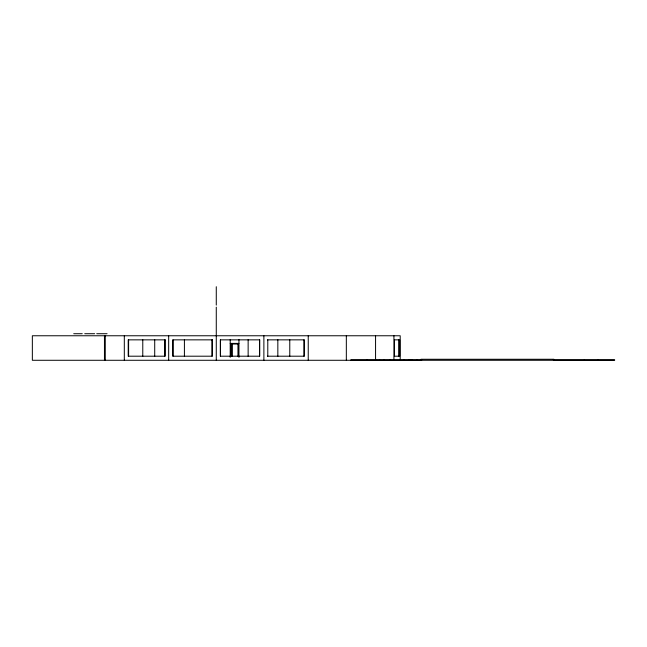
<?xml version="1.0" encoding="UTF-8"?>
<svg xmlns="http://www.w3.org/2000/svg" width="647" height="647" viewBox="0 0 647 647"><rect width="100%" height="100%" fill="white"/><g stroke="black" fill="none" stroke-linecap="round" stroke-linejoin="round"><path stroke-width="0.97" d="M73.734 333.715L82.234 333.715M84.757 333.715L94.64 333.715M96.735 333.715L107.062 333.715M267.389 339.853L304.341 339.853L304.341 356.198L267.389 356.198M394.322 339.853L399.668 339.853L399.668 356.198L394.322 356.198M230.203 343.395L238.953 343.395M230.567 344.026L238.322 344.026L238.322 356.457M421.965 359.772L350.884 359.772L350.884 360.282M553.217 359.772L614.65 359.772L614.65 360.282L32.35 360.282L32.35 335.761L400.202 335.761L400.202 360.282M379.765 360.185L379.239 360.282M598.297 359.772L598.297 360.282M584.395 359.772L584.395 360.282M553.897 360.282L553.897 359.263L420.962 359.263L420.962 360.282M416.692 359.772L416.692 360.282M412.471 359.772L412.471 360.282M411.007 359.772L411.007 360.282M409.866 359.772L409.866 360.282M408.556 359.772L408.556 360.282M404.124 359.772L404.124 360.282M398.657 339.853L398.657 356.198M394.468 339.853L394.468 356.198M393.934 335.761L393.934 360.282M389.842 359.772L389.842 360.282M383.97 359.772L383.97 360.282M383.582 359.772L383.582 360.282M375.567 335.761L375.567 360.282M367.229 359.772L367.229 360.282M346.331 335.761L346.331 360.282M308.239 335.761L308.239 360.282M303.953 339.853L303.953 356.198M289.775 339.683L289.775 356.36M277.838 339.683L277.838 356.36M267.785 339.853L267.785 356.198M263.879 335.761L263.879 360.282M259.56 339.853L259.56 356.198M248.141 339.683L248.141 356.36M238.953 339.578L238.953 357.306M238.12 344.026L238.12 356.457M232.038 344.026L232.038 356.457M231.861 344.026L231.861 356.457M230.825 344.026L230.825 356.457M230.203 339.578L230.203 357.306M220.465 339.853L220.465 356.198M216.276 286.718L216.276 305.109M216.276 307.147L216.276 360.282M212.095 339.853L212.095 356.198M184.411 339.683L184.411 356.36M172.992 339.853L172.992 356.198M168.673 335.761L168.673 360.282M164.775 339.853L164.775 356.198M154.714 339.683L154.714 356.36M142.777 339.683L142.777 356.36M128.607 339.853L128.607 356.198M124.313 335.761L124.313 360.282M105.267 335.761L105.267 360.282M104.458 335.761L104.458 360.282M165.163 339.853L128.211 339.853L128.211 356.198L165.163 356.198L165.163 339.853M212.224 339.853L172.862 339.853L172.862 356.198L212.224 356.198L212.224 339.853M259.698 339.853L220.328 339.853L220.328 356.198L259.698 356.198L259.698 339.853"/></g></svg>
